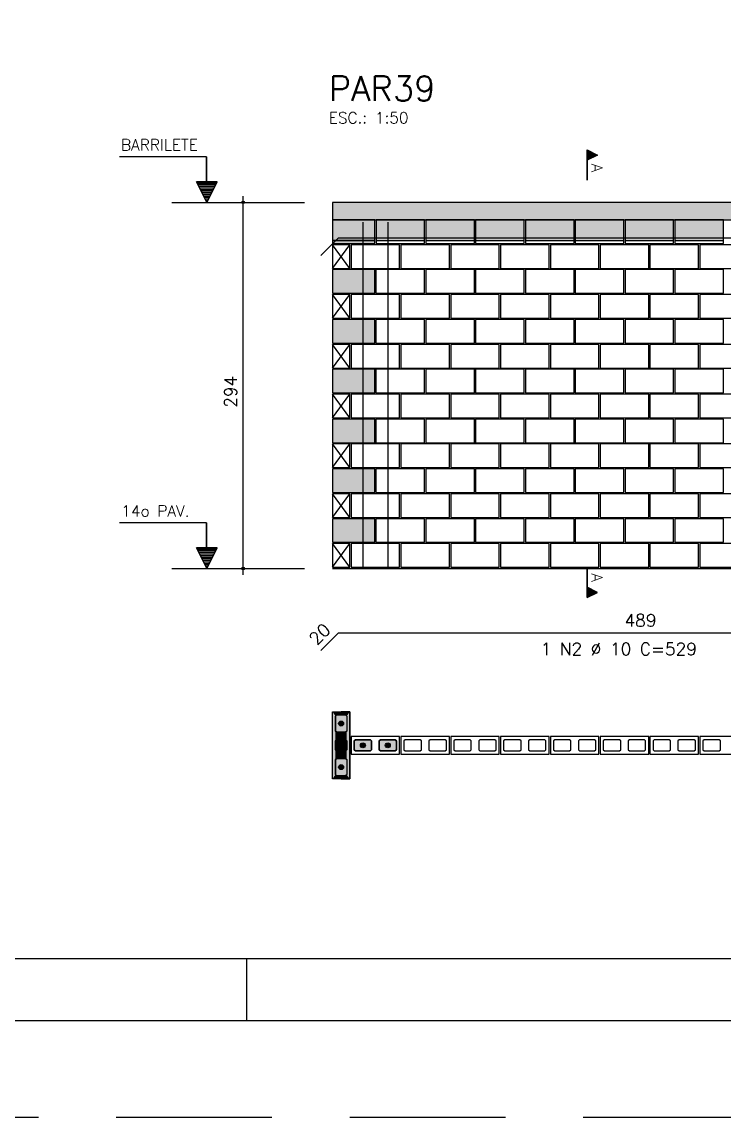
# Model space of a CAD drawing. Extents: x -1 to 122, y -1 to 61.
# Drawn here: x 57.42 to 68.7, y -1.45 to 16.14 of the extents above; entities that cross this region are included whole.
import ezdxf

# ---------------------------------------------------------------- set-up
doc = ezdxf.new("R2010")
doc.units = 0
doc.header["$MEASUREMENT"] = 0
doc.linetypes.add('HIDDEN', pattern=[0.375, 0.25, -0.125])
doc.layers.get('0').update_dxf_attribs({"linetype": 'CONTINUOUS'})
doc.layers.get('Defpoints').update_dxf_attribs({"linetype": 'CONTINUOUS'})
for name, color, linetype in [('ARQ_FOLHA', 7, 'CONTINUOUS'), ('PENA_01', 1, 'CONTINUOUS'), ('PENA_02', 2, 'CONTINUOUS'), ('PENA_03', 3, 'CONTINUOUS'), ('PENA_05', 5, 'CONTINUOUS'), ('PENA_06', 6, 'CONTINUOUS'), ('PENA_09', 254, 'CONTINUOUS'), ('PENA_11', 252, 'CONTINUOUS'), ('PENA_19', 240, 'CONTINUOUS'), ('PENA_21', 100, 'CONTINUOUS')]:
    doc.layers.add(name, color=color, linetype=linetype)
doc.styles.get("Standard").update_dxf_attribs({"font": 'ROMANS.SHX'})

# ---------------------------------------------------------------- blocks, each defined once
blk = doc.blocks.new('FOLHA A1+1 - 1102 X 594')
at = {"layer": 'ARQ_FOLHA', "color": 1}
blk.add_line((-587.5, 0), (-587.5, 10), dxfattribs=at)
for points in [[(-1189, 0), (0, 0), (0, 594), (-1189, 594)], [(-1164, 10), (-10, 10), (-10, 584), (-1164, 584)]]:
    blk.add_lwpolyline(points, close=True, dxfattribs=at)
at = {"layer": 'Defpoints', "color": 8, "linetype": 'HIDDEN', "ltscale": 100}
blk.add_lwpolyline([(-1208.5, 609.5), (-1208.5, -15.5), (19.5, -15.5), (19.5, 609.5)], close=True, dxfattribs=at)

msp = doc.modelspace()

# ---------------------------------------------------------------- linework, layer by layer
at = {"layer": 'PENA_01', "linetype": 'Continuous'}
for p, q in [((59.830002, 13.243965), (61.960865, 13.243965)), ((62.408768, 12.633965), (63.088768, 12.633965)), ((63.108768, 12.633965), (63.888768, 12.633965)), ((63.908768, 12.633965), (64.688768, 12.633965)), ((64.708768, 12.633965), (65.488768, 12.633965)), ((65.508768, 12.633965), (66.288768, 12.633965)), ((66.308768, 12.633965), (67.088768, 12.633965)), ((67.108768, 12.633965), (67.888768, 12.633965)), ((67.908768, 12.633965), (68.688768, 12.633965)), ((59.830002, 7.363965), (61.960865, 7.363965))]:
    msp.add_line(p, q, dxfattribs=at)
for points in [[(62.618357, 5.01309), (62.638357, 4.99309), (62.638357, 4.75309), (62.618357, 4.73309), (62.478357, 4.73309), (62.458357, 4.75309), (62.458357, 4.99309), (62.478357, 5.01309), (62.618357, 5.01309)], [(62.618357, 4.61309), (62.638357, 4.59309), (62.638357, 4.45309), (62.618357, 4.43309), (62.478357, 4.43309), (62.458357, 4.45309), (62.458357, 4.59309), (62.478357, 4.61309), (62.618357, 4.61309)], [(63.038357, 4.59309), (63.018357, 4.61309), (62.778357, 4.61309), (62.758357, 4.59309), (62.758357, 4.45309), (62.778357, 4.43309), (63.018357, 4.43309), (63.038357, 4.45309), (63.038357, 4.59309)], [(63.438357, 4.59309), (63.418357, 4.61309), (63.178357, 4.61309), (63.158357, 4.59309), (63.158357, 4.45309), (63.178357, 4.43309), (63.418357, 4.43309), (63.438357, 4.45309), (63.438357, 4.59309)], [(63.838357, 4.59309), (63.818357, 4.61309), (63.578357, 4.61309), (63.558357, 4.59309), (63.558357, 4.45309), (63.578357, 4.43309), (63.818357, 4.43309), (63.838357, 4.45309), (63.838357, 4.59309)], [(64.238357, 4.59309), (64.218357, 4.61309), (63.978357, 4.61309), (63.958357, 4.59309), (63.958357, 4.45309), (63.978357, 4.43309), (64.218357, 4.43309), (64.238357, 4.45309), (64.238357, 4.59309)], [(64.638357, 4.59309), (64.618357, 4.61309), (64.378357, 4.61309), (64.358357, 4.59309), (64.358357, 4.45309), (64.378357, 4.43309), (64.618357, 4.43309), (64.638357, 4.45309), (64.638357, 4.59309)], [(65.038357, 4.59309), (65.018357, 4.61309), (64.778357, 4.61309), (64.758357, 4.59309), (64.758357, 4.45309), (64.778357, 4.43309), (65.018357, 4.43309), (65.038357, 4.45309), (65.038357, 4.59309)], [(65.438357, 4.59309), (65.418357, 4.61309), (65.178357, 4.61309), (65.158357, 4.59309), (65.158357, 4.45309), (65.178357, 4.43309), (65.418357, 4.43309), (65.438357, 4.45309), (65.438357, 4.59309)], [(65.838357, 4.59309), (65.818357, 4.61309), (65.578357, 4.61309), (65.558357, 4.59309), (65.558357, 4.45309), (65.578357, 4.43309), (65.818357, 4.43309), (65.838357, 4.45309), (65.838357, 4.59309)], [(66.238357, 4.59309), (66.218357, 4.61309), (65.978357, 4.61309), (65.958357, 4.59309), (65.958357, 4.45309), (65.978357, 4.43309), (66.218357, 4.43309), (66.238357, 4.45309), (66.238357, 4.59309)], [(66.638357, 4.59309), (66.618357, 4.61309), (66.378357, 4.61309), (66.358357, 4.59309), (66.358357, 4.45309), (66.378357, 4.43309), (66.618357, 4.43309), (66.638357, 4.45309), (66.638357, 4.59309)], [(67.038357, 4.59309), (67.018357, 4.61309), (66.778357, 4.61309), (66.758357, 4.59309), (66.758357, 4.45309), (66.778357, 4.43309), (67.018357, 4.43309), (67.038357, 4.45309), (67.038357, 4.59309)], [(67.438357, 4.59309), (67.418357, 4.61309), (67.178357, 4.61309), (67.158357, 4.59309), (67.158357, 4.45309), (67.178357, 4.43309), (67.418357, 4.43309), (67.438357, 4.45309), (67.438357, 4.59309)], [(67.838357, 4.59309), (67.818357, 4.61309), (67.578357, 4.61309), (67.558357, 4.59309), (67.558357, 4.45309), (67.578357, 4.43309), (67.818357, 4.43309), (67.838357, 4.45309), (67.838357, 4.59309)], [(68.238357, 4.59309), (68.218357, 4.61309), (67.978357, 4.61309), (67.958357, 4.59309), (67.958357, 4.45309), (67.978357, 4.43309), (68.218357, 4.43309), (68.238357, 4.45309), (68.238357, 4.59309)], [(68.638357, 4.59309), (68.618357, 4.61309), (68.378357, 4.61309), (68.358357, 4.59309), (68.358357, 4.45309), (68.378357, 4.43309), (68.618357, 4.43309), (68.638357, 4.45309), (68.638357, 4.59309)], [(62.618357, 4.31309), (62.638357, 4.29309), (62.638357, 4.05309), (62.618357, 4.03309), (62.478357, 4.03309), (62.458357, 4.05309), (62.458357, 4.29309), (62.478357, 4.31309), (62.618357, 4.31309)]]:
    msp.add_lwpolyline(points, dxfattribs=at)
at = {"layer": 'PENA_02', "linetype": 'Continuous'}
for p, q in [((62.688357, 12.563965), (62.408357, 12.563965)), ((62.408357, 12.563965), (62.408357, 12.183965)), ((62.688357, 12.563965), (62.408357, 12.563965)), ((62.408357, 12.563965), (62.408357, 12.183965)), ((62.688357, 12.183965), (62.688357, 12.563965)), ((62.688357, 12.183965), (62.688357, 12.563965)), ((62.408357, 12.183965), (62.688357, 12.183965)), ((62.408357, 12.183965), (62.688357, 12.183965)), ((62.688357, 11.763965), (62.408357, 11.763965)), ((62.408357, 11.763965), (62.408357, 11.383965)), ((62.688357, 11.383965), (62.688357, 11.763965)), ((62.408357, 11.383965), (62.688357, 11.383965)), ((62.688357, 10.963965), (62.408357, 10.963965)), ((62.408357, 10.963965), (62.408357, 10.583965)), ((62.688357, 10.583965), (62.688357, 10.963965)), ((62.408357, 10.583965), (62.688357, 10.583965)), ((62.688357, 10.163965), (62.408357, 10.163965)), ((62.408357, 10.163965), (62.408357, 9.783965)), ((62.688357, 9.783965), (62.688357, 10.163965)), ((62.408357, 9.783965), (62.688357, 9.783965)), ((62.688357, 9.363965), (62.408357, 9.363965)), ((62.408357, 9.363965), (62.408357, 8.983965)), ((62.688357, 8.983965), (62.688357, 9.363965)), ((62.408357, 8.983965), (62.688357, 8.983965)), ((62.688357, 8.563965), (62.408357, 8.563965)), ((62.408357, 8.563965), (62.408357, 8.183965)), ((62.688357, 8.183965), (62.688357, 8.563965)), ((62.408357, 8.183965), (62.688357, 8.183965)), ((62.688357, 7.763965), (62.408357, 7.763965)), ((62.408357, 7.763965), (62.408357, 7.383965)), ((62.688357, 7.383965), (62.688357, 7.763965)), ((62.408357, 7.383965), (62.688357, 7.383965)), ((62.408357, 7.363965), (72.388768, 7.363965)), ((62.408357, 3.98309), (62.408357, 5.06309)), ((62.408357, 5.06309), (62.688357, 5.06309)), ((62.688357, 5.06309), (62.688357, 3.98309)), ((62.688357, 3.98309), (62.408357, 3.98309))]:
    msp.add_line(p, q, dxfattribs=at)
for points in [[(62.408357, 12.963965), (72.388284, 12.963965), (72.388284, 13.243965), (62.408357, 13.243965), (62.408357, 12.963965)], [(62.408768, 12.583965), (63.088768, 12.583965), (63.088768, 12.963965), (62.408768, 12.963965), (62.408768, 12.583965)], [(63.108768, 12.583965), (63.888768, 12.583965), (63.888768, 12.963965), (63.108768, 12.963965), (63.108768, 12.583965)], [(63.908768, 12.583965), (64.688768, 12.583965), (64.688768, 12.963965), (63.908768, 12.963965), (63.908768, 12.583965)], [(64.708768, 12.583965), (65.488768, 12.583965), (65.488768, 12.963965), (64.708768, 12.963965), (64.708768, 12.583965)], [(65.508768, 12.583965), (66.288768, 12.583965), (66.288768, 12.963965), (65.508768, 12.963965), (65.508768, 12.583965)], [(66.308768, 12.583965), (67.088768, 12.583965), (67.088768, 12.963965), (66.308768, 12.963965), (66.308768, 12.583965)], [(67.108768, 12.583965), (67.888768, 12.583965), (67.888768, 12.963965), (67.108768, 12.963965), (67.108768, 12.583965)], [(67.908768, 12.583965), (68.688768, 12.583965), (68.688768, 12.963965), (67.908768, 12.963965), (67.908768, 12.583965)], [(62.708768, 12.183965), (63.488768, 12.183965), (63.488768, 12.563965), (62.708768, 12.563965), (62.708768, 12.183965)], [(63.508768, 12.183965), (64.288768, 12.183965), (64.288768, 12.563965), (63.508768, 12.563965), (63.508768, 12.183965)], [(64.308768, 12.183965), (65.088768, 12.183965), (65.088768, 12.563965), (64.308768, 12.563965), (64.308768, 12.183965)], [(65.108768, 12.183965), (65.888768, 12.183965), (65.888768, 12.563965), (65.108768, 12.563965), (65.108768, 12.183965)], [(65.908768, 12.183965), (66.688768, 12.183965), (66.688768, 12.563965), (65.908768, 12.563965), (65.908768, 12.183965)], [(66.708768, 12.183965), (67.488768, 12.183965), (67.488768, 12.563965), (66.708768, 12.563965), (66.708768, 12.183965)], [(67.508768, 12.183965), (68.288768, 12.183965), (68.288768, 12.563965), (67.508768, 12.563965), (67.508768, 12.183965)], [(68.308768, 12.183965), (69.088768, 12.183965), (69.088768, 12.563965), (68.308768, 12.563965), (68.308768, 12.183965)], [(62.408357, 11.783965), (63.088357, 11.783965), (63.088357, 12.163965), (62.408357, 12.163965), (62.408357, 11.783965)], [(63.108357, 11.783965), (63.888357, 11.783965), (63.888357, 12.163965), (63.108357, 12.163965), (63.108357, 11.783965)], [(63.908357, 11.783965), (64.688357, 11.783965), (64.688357, 12.163965), (63.908357, 12.163965), (63.908357, 11.783965)], [(64.708357, 11.783965), (65.488357, 11.783965), (65.488357, 12.163965), (64.708357, 12.163965), (64.708357, 11.783965)], [(65.508357, 11.783965), (66.288357, 11.783965), (66.288357, 12.163965), (65.508357, 12.163965), (65.508357, 11.783965)], [(66.308357, 11.783965), (67.088357, 11.783965), (67.088357, 12.163965), (66.308357, 12.163965), (66.308357, 11.783965)], [(67.108357, 11.783965), (67.888357, 11.783965), (67.888357, 12.163965), (67.108357, 12.163965), (67.108357, 11.783965)], [(67.908357, 11.783965), (68.688357, 11.783965), (68.688357, 12.163965), (67.908357, 12.163965), (67.908357, 11.783965)], [(62.708768, 11.383965), (63.488768, 11.383965), (63.488768, 11.763965), (62.708768, 11.763965), (62.708768, 11.383965)], [(63.508768, 11.383965), (64.288768, 11.383965), (64.288768, 11.763965), (63.508768, 11.763965), (63.508768, 11.383965)], [(64.308768, 11.383965), (65.088768, 11.383965), (65.088768, 11.763965), (64.308768, 11.763965), (64.308768, 11.383965)], [(65.108768, 11.383965), (65.888768, 11.383965), (65.888768, 11.763965), (65.108768, 11.763965), (65.108768, 11.383965)], [(65.908768, 11.383965), (66.688768, 11.383965), (66.688768, 11.763965), (65.908768, 11.763965), (65.908768, 11.383965)], [(66.708768, 11.383965), (67.488768, 11.383965), (67.488768, 11.763965), (66.708768, 11.763965), (66.708768, 11.383965)], [(67.508768, 11.383965), (68.288768, 11.383965), (68.288768, 11.763965), (67.508768, 11.763965), (67.508768, 11.383965)], [(68.308768, 11.383965), (69.088768, 11.383965), (69.088768, 11.763965), (68.308768, 11.763965), (68.308768, 11.383965)], [(62.408357, 10.983965), (63.088357, 10.983965), (63.088357, 11.363965), (62.408357, 11.363965), (62.408357, 10.983965)], [(63.108357, 10.983965), (63.888357, 10.983965), (63.888357, 11.363965), (63.108357, 11.363965), (63.108357, 10.983965)], [(63.908357, 10.983965), (64.688357, 10.983965), (64.688357, 11.363965), (63.908357, 11.363965), (63.908357, 10.983965)], [(64.708357, 10.983965), (65.488357, 10.983965), (65.488357, 11.363965), (64.708357, 11.363965), (64.708357, 10.983965)], [(65.508357, 10.983965), (66.288357, 10.983965), (66.288357, 11.363965), (65.508357, 11.363965), (65.508357, 10.983965)], [(66.308357, 10.983965), (67.088357, 10.983965), (67.088357, 11.363965), (66.308357, 11.363965), (66.308357, 10.983965)], [(67.108357, 10.983965), (67.888357, 10.983965), (67.888357, 11.363965), (67.108357, 11.363965), (67.108357, 10.983965)], [(67.908357, 10.983965), (68.688357, 10.983965), (68.688357, 11.363965), (67.908357, 11.363965), (67.908357, 10.983965)], [(62.708768, 10.583965), (63.488768, 10.583965), (63.488768, 10.963965), (62.708768, 10.963965), (62.708768, 10.583965)], [(63.508768, 10.583965), (64.288768, 10.583965), (64.288768, 10.963965), (63.508768, 10.963965), (63.508768, 10.583965)], [(64.308768, 10.583965), (65.088768, 10.583965), (65.088768, 10.963965), (64.308768, 10.963965), (64.308768, 10.583965)], [(65.108768, 10.583965), (65.888768, 10.583965), (65.888768, 10.963965), (65.108768, 10.963965), (65.108768, 10.583965)], [(65.908768, 10.583965), (66.688768, 10.583965), (66.688768, 10.963965), (65.908768, 10.963965), (65.908768, 10.583965)], [(66.708768, 10.583965), (67.488768, 10.583965), (67.488768, 10.963965), (66.708768, 10.963965), (66.708768, 10.583965)], [(67.508768, 10.583965), (68.288768, 10.583965), (68.288768, 10.963965), (67.508768, 10.963965), (67.508768, 10.583965)], [(68.308768, 10.583965), (69.088768, 10.583965), (69.088768, 10.963965), (68.308768, 10.963965), (68.308768, 10.583965)], [(62.408357, 10.183965), (63.088357, 10.183965), (63.088357, 10.563965), (62.408357, 10.563965), (62.408357, 10.183965)], [(63.108357, 10.183965), (63.888357, 10.183965), (63.888357, 10.563965), (63.108357, 10.563965), (63.108357, 10.183965)], [(63.908357, 10.183965), (64.688357, 10.183965), (64.688357, 10.563965), (63.908357, 10.563965), (63.908357, 10.183965)], [(64.708357, 10.183965), (65.488357, 10.183965), (65.488357, 10.563965), (64.708357, 10.563965), (64.708357, 10.183965)], [(65.508357, 10.183965), (66.288357, 10.183965), (66.288357, 10.563965), (65.508357, 10.563965), (65.508357, 10.183965)], [(66.308357, 10.183965), (67.088357, 10.183965), (67.088357, 10.563965), (66.308357, 10.563965), (66.308357, 10.183965)], [(67.108357, 10.183965), (67.888357, 10.183965), (67.888357, 10.563965), (67.108357, 10.563965), (67.108357, 10.183965)], [(67.908357, 10.183965), (68.688357, 10.183965), (68.688357, 10.563965), (67.908357, 10.563965), (67.908357, 10.183965)], [(62.708768, 9.783965), (63.488768, 9.783965), (63.488768, 10.163965), (62.708768, 10.163965), (62.708768, 9.783965)], [(63.508768, 9.783965), (64.288768, 9.783965), (64.288768, 10.163965), (63.508768, 10.163965), (63.508768, 9.783965)], [(64.308768, 9.783965), (65.088768, 9.783965), (65.088768, 10.163965), (64.308768, 10.163965), (64.308768, 9.783965)], [(65.108768, 9.783965), (65.888768, 9.783965), (65.888768, 10.163965), (65.108768, 10.163965), (65.108768, 9.783965)], [(65.908768, 9.783965), (66.688768, 9.783965), (66.688768, 10.163965), (65.908768, 10.163965), (65.908768, 9.783965)], [(66.708768, 9.783965), (67.488768, 9.783965), (67.488768, 10.163965), (66.708768, 10.163965), (66.708768, 9.783965)], [(67.508768, 9.783965), (68.288768, 9.783965), (68.288768, 10.163965), (67.508768, 10.163965), (67.508768, 9.783965)], [(68.308768, 9.783965), (69.088768, 9.783965), (69.088768, 10.163965), (68.308768, 10.163965), (68.308768, 9.783965)], [(62.408357, 9.383965), (63.088357, 9.383965), (63.088357, 9.763965), (62.408357, 9.763965), (62.408357, 9.383965)], [(63.108357, 9.383965), (63.888357, 9.383965), (63.888357, 9.763965), (63.108357, 9.763965), (63.108357, 9.383965)], [(63.908357, 9.383965), (64.688357, 9.383965), (64.688357, 9.763965), (63.908357, 9.763965), (63.908357, 9.383965)], [(64.708357, 9.383965), (65.488357, 9.383965), (65.488357, 9.763965), (64.708357, 9.763965), (64.708357, 9.383965)], [(65.508357, 9.383965), (66.288357, 9.383965), (66.288357, 9.763965), (65.508357, 9.763965), (65.508357, 9.383965)], [(66.308357, 9.383965), (67.088357, 9.383965), (67.088357, 9.763965), (66.308357, 9.763965), (66.308357, 9.383965)], [(67.108357, 9.383965), (67.888357, 9.383965), (67.888357, 9.763965), (67.108357, 9.763965), (67.108357, 9.383965)], [(67.908357, 9.383965), (68.688357, 9.383965), (68.688357, 9.763965), (67.908357, 9.763965), (67.908357, 9.383965)], [(62.708768, 8.983965), (63.488768, 8.983965), (63.488768, 9.363965), (62.708768, 9.363965), (62.708768, 8.983965)], [(63.508768, 8.983965), (64.288768, 8.983965), (64.288768, 9.363965), (63.508768, 9.363965), (63.508768, 8.983965)], [(64.308768, 8.983965), (65.088768, 8.983965), (65.088768, 9.363965), (64.308768, 9.363965), (64.308768, 8.983965)], [(65.108768, 8.983965), (65.888768, 8.983965), (65.888768, 9.363965), (65.108768, 9.363965), (65.108768, 8.983965)], [(65.908768, 8.983965), (66.688768, 8.983965), (66.688768, 9.363965), (65.908768, 9.363965), (65.908768, 8.983965)], [(66.708768, 8.983965), (67.488768, 8.983965), (67.488768, 9.363965), (66.708768, 9.363965), (66.708768, 8.983965)], [(67.508768, 8.983965), (68.288768, 8.983965), (68.288768, 9.363965), (67.508768, 9.363965), (67.508768, 8.983965)], [(68.308768, 8.983965), (69.088768, 8.983965), (69.088768, 9.363965), (68.308768, 9.363965), (68.308768, 8.983965)], [(62.408357, 8.583965), (63.088357, 8.583965), (63.088357, 8.963965), (62.408357, 8.963965), (62.408357, 8.583965)], [(63.108357, 8.583965), (63.888357, 8.583965), (63.888357, 8.963965), (63.108357, 8.963965), (63.108357, 8.583965)], [(63.908357, 8.583965), (64.688357, 8.583965), (64.688357, 8.963965), (63.908357, 8.963965), (63.908357, 8.583965)], [(64.708357, 8.583965), (65.488357, 8.583965), (65.488357, 8.963965), (64.708357, 8.963965), (64.708357, 8.583965)], [(65.508357, 8.583965), (66.288357, 8.583965), (66.288357, 8.963965), (65.508357, 8.963965), (65.508357, 8.583965)], [(66.308357, 8.583965), (67.088357, 8.583965), (67.088357, 8.963965), (66.308357, 8.963965), (66.308357, 8.583965)], [(67.108357, 8.583965), (67.888357, 8.583965), (67.888357, 8.963965), (67.108357, 8.963965), (67.108357, 8.583965)], [(67.908357, 8.583965), (68.688357, 8.583965), (68.688357, 8.963965), (67.908357, 8.963965), (67.908357, 8.583965)], [(62.708768, 8.183965), (63.488768, 8.183965), (63.488768, 8.563965), (62.708768, 8.563965), (62.708768, 8.183965)], [(63.508768, 8.183965), (64.288768, 8.183965), (64.288768, 8.563965), (63.508768, 8.563965), (63.508768, 8.183965)], [(64.308768, 8.183965), (65.088768, 8.183965), (65.088768, 8.563965), (64.308768, 8.563965), (64.308768, 8.183965)], [(65.108768, 8.183965), (65.888768, 8.183965), (65.888768, 8.563965), (65.108768, 8.563965), (65.108768, 8.183965)], [(65.908768, 8.183965), (66.688768, 8.183965), (66.688768, 8.563965), (65.908768, 8.563965), (65.908768, 8.183965)], [(66.708768, 8.183965), (67.488768, 8.183965), (67.488768, 8.563965), (66.708768, 8.563965), (66.708768, 8.183965)], [(67.508768, 8.183965), (68.288768, 8.183965), (68.288768, 8.563965), (67.508768, 8.563965), (67.508768, 8.183965)], [(68.308768, 8.183965), (69.088768, 8.183965), (69.088768, 8.563965), (68.308768, 8.563965), (68.308768, 8.183965)], [(62.408357, 7.783965), (63.088357, 7.783965), (63.088357, 8.163965), (62.408357, 8.163965), (62.408357, 7.783965)], [(63.108357, 7.783965), (63.888357, 7.783965), (63.888357, 8.163965), (63.108357, 8.163965), (63.108357, 7.783965)], [(63.908357, 7.783965), (64.688357, 7.783965), (64.688357, 8.163965), (63.908357, 8.163965), (63.908357, 7.783965)], [(64.708357, 7.783965), (65.488357, 7.783965), (65.488357, 8.163965), (64.708357, 8.163965), (64.708357, 7.783965)], [(65.508357, 7.783965), (66.288357, 7.783965), (66.288357, 8.163965), (65.508357, 8.163965), (65.508357, 7.783965)], [(66.308357, 7.783965), (67.088357, 7.783965), (67.088357, 8.163965), (66.308357, 8.163965), (66.308357, 7.783965)], [(67.108357, 7.783965), (67.888357, 7.783965), (67.888357, 8.163965), (67.108357, 8.163965), (67.108357, 7.783965)], [(67.908357, 7.783965), (68.688357, 7.783965), (68.688357, 8.163965), (67.908357, 8.163965), (67.908357, 7.783965)], [(62.708768, 7.383965), (63.488768, 7.383965), (63.488768, 7.763965), (62.708768, 7.763965), (62.708768, 7.383965)], [(63.508768, 7.383965), (64.288768, 7.383965), (64.288768, 7.763965), (63.508768, 7.763965), (63.508768, 7.383965)], [(64.308768, 7.383965), (65.088768, 7.383965), (65.088768, 7.763965), (64.308768, 7.763965), (64.308768, 7.383965)], [(65.108768, 7.383965), (65.888768, 7.383965), (65.888768, 7.763965), (65.108768, 7.763965), (65.108768, 7.383965)], [(65.908768, 7.383965), (66.688768, 7.383965), (66.688768, 7.763965), (65.908768, 7.763965), (65.908768, 7.383965)], [(66.708768, 7.383965), (67.488768, 7.383965), (67.488768, 7.763965), (66.708768, 7.763965), (66.708768, 7.383965)], [(67.508768, 7.383965), (68.288768, 7.383965), (68.288768, 7.763965), (67.508768, 7.763965), (67.508768, 7.383965)], [(68.308768, 7.383965), (69.088768, 7.383965), (69.088768, 7.763965), (68.308768, 7.763965), (68.308768, 7.383965)], [(63.488357, 4.66309), (62.708357, 4.66309), (62.708357, 4.38309), (63.488357, 4.38309), (63.488357, 4.66309)], [(64.288357, 4.66309), (63.508357, 4.66309), (63.508357, 4.38309), (64.288357, 4.38309), (64.288357, 4.66309)], [(65.088357, 4.66309), (64.308357, 4.66309), (64.308357, 4.38309), (65.088357, 4.38309), (65.088357, 4.66309)], [(65.888357, 4.66309), (65.108357, 4.66309), (65.108357, 4.38309), (65.888357, 4.38309), (65.888357, 4.66309)], [(66.688357, 4.66309), (65.908357, 4.66309), (65.908357, 4.38309), (66.688357, 4.38309), (66.688357, 4.66309)], [(67.488357, 4.66309), (66.708357, 4.66309), (66.708357, 4.38309), (67.488357, 4.38309), (67.488357, 4.66309)], [(68.288357, 4.66309), (67.508357, 4.66309), (67.508357, 4.38309), (68.288357, 4.38309), (68.288357, 4.66309)], [(69.088357, 4.66309), (68.308357, 4.66309), (68.308357, 4.38309), (69.088357, 4.38309), (69.088357, 4.66309)]]:
    msp.add_lwpolyline(points, dxfattribs=at)
for centre, radius in [((60.976147, 13.243965), 0.02), ((60.976147, 13.243965), 0.01), ((60.976147, 7.363965), 0.02), ((60.976147, 7.363965), 0.01)]:
    msp.add_circle(centre, radius, dxfattribs=at)
at = {"layer": 'PENA_03', "linetype": 'Continuous'}
for p, q in [((66.500303, 13.600322), (66.500303, 14.086704)), ((66.500303, 14.086704), (66.666236, 14.003738)), ((66.500998, 14.085576), (66.664675, 14.003738)), ((66.500999, 14.085576), (66.500999, 13.921899)), ((66.513067, 14.080322), (66.513067, 13.927153)), ((66.525831, 14.07394), (66.525831, 13.933535)), ((60.389, 13.975831), (58.989, 13.975831)), ((60.389, 13.575831), (60.389, 13.975831)), ((60.3904, 13.575831), (60.3904, 13.977231)), ((66.666236, 14.003738), (66.500998, 13.921119)), ((66.664675, 14.003738), (66.500999, 13.921899)), ((66.500999, 13.921119), (66.500999, 13.600322)), ((66.538595, 14.067558), (66.538595, 13.939917)), ((66.551359, 14.061176), (66.551359, 13.946299)), ((66.564123, 14.054794), (66.564123, 13.952681)), ((66.576887, 14.048412), (66.576887, 13.959063)), ((66.589651, 14.04203), (66.589651, 13.965445)), ((66.602415, 14.035648), (66.602415, 13.971827)), ((66.615179, 14.029266), (66.615179, 13.978209)), ((66.627943, 14.022884), (66.627943, 13.984591)), ((66.640708, 14.016502), (66.640708, 13.990973)), ((66.653472, 14.01012), (66.653472, 13.997356)), ((60.3897, 13.243965), (60.223767, 13.575831)), ((60.223767, 13.575831), (60.389, 13.575831)), ((60.3897, 13.247087), (60.226023, 13.574439)), ((60.553376, 13.574439), (60.226023, 13.574439)), ((60.542869, 13.550303), (60.236531, 13.550303)), ((60.555633, 13.575831), (60.3897, 13.243965)), ((60.553376, 13.57444), (60.3897, 13.247087)), ((60.3904, 13.575831), (60.555633, 13.575831)), ((60.530105, 13.524775), (60.249295, 13.524775)), ((60.517341, 13.499247), (60.262059, 13.499247)), ((60.504576, 13.473719), (60.274823, 13.473719)), ((60.491812, 13.44819), (60.287587, 13.44819)), ((60.479048, 13.422662), (60.300351, 13.422662)), ((60.466284, 13.397134), (60.313115, 13.397134)), ((60.45352, 13.371606), (60.325879, 13.371606)), ((60.440756, 13.346078), (60.338643, 13.346078)), ((60.427992, 13.32055), (60.351407, 13.32055)), ((60.415228, 13.295021), (60.364171, 13.295021)), ((60.402464, 13.269493), (60.376936, 13.269493)), ((60.976147, 7.263433), (60.976147, 13.343965)), ((62.408357, 12.183965), (62.688357, 12.563965)), ((62.688357, 12.183965), (62.408357, 12.563965)), ((62.408357, 12.183965), (62.688357, 12.563965)), ((62.688357, 12.183965), (62.408357, 12.563965)), ((62.408357, 11.383965), (62.688357, 11.763965)), ((62.688357, 11.383965), (62.408357, 11.763965)), ((62.408357, 10.583965), (62.688357, 10.963965)), ((62.688357, 10.583965), (62.408357, 10.963965)), ((62.408357, 9.783965), (62.688357, 10.163965)), ((62.688357, 9.783965), (62.408357, 10.163965)), ((62.408357, 8.983965), (62.688357, 9.363965)), ((62.688357, 8.983965), (62.408357, 9.363965)), ((62.408357, 8.183965), (62.688357, 8.563965)), ((62.688357, 8.183965), (62.408357, 8.563965)), ((60.389, 8.095831), (58.989, 8.095831)), ((60.389, 7.695831), (60.389, 8.095831)), ((60.3904, 7.695831), (60.3904, 8.097231)), ((62.408357, 7.383965), (62.688357, 7.763965)), ((62.688357, 7.383965), (62.408357, 7.763965)), ((60.3897, 7.363965), (60.223767, 7.695831)), ((60.223767, 7.695831), (60.389, 7.695831)), ((60.3897, 7.367087), (60.226023, 7.694439)), ((60.553376, 7.694439), (60.226023, 7.694439)), ((60.542869, 7.670303), (60.236531, 7.670303)), ((60.530105, 7.644775), (60.249295, 7.644775)), ((60.517341, 7.619247), (60.262059, 7.619247)), ((60.504576, 7.593719), (60.274823, 7.593719)), ((60.491812, 7.56819), (60.287587, 7.56819)), ((60.555633, 7.695831), (60.3897, 7.363965)), ((60.553376, 7.69444), (60.3897, 7.367087)), ((60.3904, 7.695831), (60.555633, 7.695831)), ((60.479048, 7.542662), (60.300351, 7.542662)), ((60.466284, 7.517134), (60.313115, 7.517134)), ((60.45352, 7.491606), (60.325879, 7.491606)), ((60.440756, 7.466078), (60.338643, 7.466078)), ((60.427992, 7.44055), (60.351407, 7.44055)), ((60.415228, 7.415021), (60.364171, 7.415021)), ((60.402464, 7.389493), (60.376936, 7.389493)), ((66.500303, 7.383965), (66.500303, 6.897583)), ((66.500999, 7.063168), (66.500999, 7.383965)), ((66.666236, 6.980549), (66.500998, 7.063168)), ((66.500999, 6.898711), (66.500999, 7.062388)), ((66.664675, 6.980549), (66.500999, 7.062388)), ((66.513067, 6.903965), (66.513067, 7.057134)), ((66.525831, 6.910347), (66.525831, 7.050752)), ((66.538595, 6.916729), (66.538595, 7.04437)), ((66.551359, 6.923111), (66.551359, 7.037988)), ((66.500303, 6.897583), (66.666236, 6.980549)), ((66.500998, 6.898711), (66.664675, 6.980549)), ((66.564123, 6.929493), (66.564123, 7.031606)), ((66.576887, 6.935875), (66.576887, 7.025224)), ((66.589651, 6.942257), (66.589651, 7.018842)), ((66.602415, 6.948639), (66.602415, 7.01246)), ((66.615179, 6.955021), (66.615179, 7.006078)), ((66.627943, 6.961403), (66.627943, 6.999696)), ((66.640708, 6.967785), (66.640708, 6.993314)), ((66.653472, 6.974167), (66.653472, 6.986931))]:
    msp.add_line(p, q, dxfattribs=at)
for points in [[(62.478357, 4.73309), (62.458357, 4.75309), (62.458357, 4.99309), (62.478357, 5.01309), (62.618357, 5.01309), (62.638357, 4.99309), (62.638357, 4.75309), (62.618357, 4.73309), (62.478357, 4.73309)], [(62.638357, 4.45309), (62.618357, 4.43309), (62.478357, 4.43309), (62.458357, 4.45309), (62.458357, 4.59309), (62.478357, 4.61309), (62.618357, 4.61309), (62.638357, 4.59309), (62.638357, 4.45309)], [(63.038357, 4.45309), (63.018357, 4.43309), (62.778357, 4.43309), (62.758357, 4.45309), (62.758357, 4.59309), (62.778357, 4.61309), (63.018357, 4.61309), (63.038357, 4.59309), (63.038357, 4.45309)], [(63.438357, 4.45309), (63.418357, 4.43309), (63.178357, 4.43309), (63.158357, 4.45309), (63.158357, 4.59309), (63.178357, 4.61309), (63.418357, 4.61309), (63.438357, 4.59309), (63.438357, 4.45309)], [(62.478357, 4.03309), (62.458357, 4.05309), (62.458357, 4.29309), (62.478357, 4.31309), (62.618357, 4.31309), (62.638357, 4.29309), (62.638357, 4.05309), (62.618357, 4.03309), (62.478357, 4.03309)]]:
    msp.add_lwpolyline(points, dxfattribs=at)
for centre in [(62.548357, 4.87309), (62.548357, 4.52309), (62.898357, 4.52309), (63.298357, 4.52309), (62.548357, 4.17309)]:
    msp.add_circle(centre, 0.04, dxfattribs=at)
for points in [[(62.588357, 4.87309), (62.528357, 4.907731), (62.51077, 4.886771)], [(62.588357, 4.87309), (62.51077, 4.886771), (62.51077, 4.859409)], [(62.588357, 4.87309), (62.51077, 4.859409), (62.528357, 4.838449)], [(62.588357, 4.87309), (62.555303, 4.912482), (62.528357, 4.907731)], [(62.588357, 4.87309), (62.528357, 4.838449), (62.555303, 4.833697)], [(62.588357, 4.87309), (62.578999, 4.898801), (62.555303, 4.912482)], [(62.588357, 4.87309), (62.555303, 4.833697), (62.578999, 4.847378)], [(62.588357, 4.87309), (62.578999, 4.847378), (62.588357, 4.87309)], [(62.588357, 4.52309), (62.528357, 4.557731), (62.51077, 4.536771)], [(62.588357, 4.52309), (62.51077, 4.536771), (62.51077, 4.509409)], [(62.588357, 4.52309), (62.51077, 4.509409), (62.528357, 4.488449)], [(62.588357, 4.52309), (62.555303, 4.562482), (62.528357, 4.557731)], [(62.588357, 4.52309), (62.528357, 4.488449), (62.555303, 4.483697)], [(62.588357, 4.52309), (62.578999, 4.548801), (62.555303, 4.562482)], [(62.588357, 4.52309), (62.555303, 4.483697), (62.578999, 4.497378)], [(62.588357, 4.52309), (62.578999, 4.497378), (62.588357, 4.52309)], [(62.938357, 4.52309), (62.878357, 4.557731), (62.86077, 4.536771)], [(62.938357, 4.52309), (62.86077, 4.536771), (62.86077, 4.509409)], [(62.938357, 4.52309), (62.86077, 4.509409), (62.878357, 4.488449)], [(62.938357, 4.52309), (62.905303, 4.562482), (62.878357, 4.557731)], [(62.938357, 4.52309), (62.878357, 4.488449), (62.905303, 4.483697)], [(62.938357, 4.52309), (62.928999, 4.548801), (62.905303, 4.562482)], [(62.938357, 4.52309), (62.905303, 4.483697), (62.928999, 4.497378)], [(62.938357, 4.52309), (62.928999, 4.497378), (62.938357, 4.52309)], [(63.338357, 4.52309), (63.278357, 4.557731), (63.26077, 4.536771)], [(63.338357, 4.52309), (63.26077, 4.536771), (63.26077, 4.509409)], [(63.338357, 4.52309), (63.26077, 4.509409), (63.278357, 4.488449)], [(63.338357, 4.52309), (63.305303, 4.562482), (63.278357, 4.557731)], [(63.338357, 4.52309), (63.278357, 4.488449), (63.305303, 4.483697)], [(63.338357, 4.52309), (63.328999, 4.548801), (63.305303, 4.562482)], [(63.338357, 4.52309), (63.305303, 4.483697), (63.328999, 4.497378)], [(63.338357, 4.52309), (63.328999, 4.497378), (63.338357, 4.52309)], [(62.588357, 4.17309), (62.528357, 4.207731), (62.51077, 4.186771)], [(62.588357, 4.17309), (62.51077, 4.186771), (62.51077, 4.159409)], [(62.588357, 4.17309), (62.51077, 4.159409), (62.528357, 4.138449)], [(62.588357, 4.17309), (62.555303, 4.212482), (62.528357, 4.207731)], [(62.588357, 4.17309), (62.528357, 4.138449), (62.555303, 4.133697)], [(62.588357, 4.17309), (62.578999, 4.198801), (62.555303, 4.212482)], [(62.588357, 4.17309), (62.555303, 4.133697), (62.578999, 4.147378)], [(62.588357, 4.17309), (62.578999, 4.147378), (62.588357, 4.17309)]]:
    msp.add_solid(points, dxfattribs=at)
at = {"layer": 'PENA_05', "linetype": 'Continuous'}
for p, q in [((62.225515, 12.390755), (62.508357, 12.673597)), ((62.508357, 12.673597), (72.288598, 12.674025)), ((62.225515, 6.046816), (62.508357, 6.329658)), ((62.508357, 6.329658), (72.288598, 6.330086))]:
    msp.add_line(p, q, dxfattribs=at)
for points in [[(62.898357, 12.923965), (62.898357, 7.363965)], [(63.298357, 12.923965), (63.298357, 7.363965)]]:
    msp.add_lwpolyline(points, dxfattribs=at)
at = {"layer": 'PENA_09', "linetype": 'Continuous'}
for points in [[(62.408768, 12.633965), (63.088768, 12.633965), (63.088768, 12.963965), (62.408768, 12.963965), (62.408768, 12.633965)], [(63.108768, 12.633965), (63.888768, 12.633965), (63.888768, 12.963965), (63.108768, 12.963965), (63.108768, 12.633965)], [(63.908768, 12.633965), (64.688768, 12.633965), (64.688768, 12.963965), (63.908768, 12.963965), (63.908768, 12.633965)], [(64.708768, 12.633965), (65.488768, 12.633965), (65.488768, 12.963965), (64.708768, 12.963965), (64.708768, 12.633965)], [(65.508768, 12.633965), (66.288768, 12.633965), (66.288768, 12.963965), (65.508768, 12.963965), (65.508768, 12.633965)], [(66.308768, 12.633965), (67.088768, 12.633965), (67.088768, 12.963965), (66.308768, 12.963965), (66.308768, 12.633965)], [(67.108768, 12.633965), (67.888768, 12.633965), (67.888768, 12.963965), (67.108768, 12.963965), (67.108768, 12.633965)], [(67.908768, 12.633965), (68.688768, 12.633965), (68.688768, 12.963965), (67.908768, 12.963965), (67.908768, 12.633965)]]:
    msp.add_lwpolyline(points, dxfattribs=at)
for points in [[(62.408768, 12.633965), (63.088768, 12.633965), (63.088768, 12.963965)], [(62.408768, 12.633965), (63.088768, 12.963965), (62.408768, 12.963965)], [(62.408768, 12.633965), (62.408768, 12.963965), (62.408768, 12.633965)], [(63.108768, 12.633965), (63.888768, 12.633965), (63.888768, 12.963965)], [(63.108768, 12.633965), (63.888768, 12.963965), (63.108768, 12.963965)], [(63.108768, 12.633965), (63.108768, 12.963965), (63.108768, 12.633965)], [(63.908768, 12.633965), (64.688768, 12.633965), (64.688768, 12.963965)], [(63.908768, 12.633965), (64.688768, 12.963965), (63.908768, 12.963965)], [(63.908768, 12.633965), (63.908768, 12.963965), (63.908768, 12.633965)], [(64.708768, 12.633965), (65.488768, 12.633965), (65.488768, 12.963965)], [(64.708768, 12.633965), (65.488768, 12.963965), (64.708768, 12.963965)], [(64.708768, 12.633965), (64.708768, 12.963965), (64.708768, 12.633965)], [(65.508768, 12.633965), (66.288768, 12.633965), (66.288768, 12.963965)], [(65.508768, 12.633965), (66.288768, 12.963965), (65.508768, 12.963965)], [(65.508768, 12.633965), (65.508768, 12.963965), (65.508768, 12.633965)], [(66.308768, 12.633965), (67.088768, 12.633965), (67.088768, 12.963965)], [(66.308768, 12.633965), (67.088768, 12.963965), (66.308768, 12.963965)], [(66.308768, 12.633965), (66.308768, 12.963965), (66.308768, 12.633965)], [(67.108768, 12.633965), (67.888768, 12.633965), (67.888768, 12.963965)], [(67.108768, 12.633965), (67.888768, 12.963965), (67.108768, 12.963965)], [(67.108768, 12.633965), (67.108768, 12.963965), (67.108768, 12.633965)], [(67.908768, 12.633965), (68.688768, 12.633965), (68.688768, 12.963965)], [(67.908768, 12.633965), (68.688768, 12.963965), (67.908768, 12.963965)], [(67.908768, 12.633965), (67.908768, 12.963965), (67.908768, 12.633965)]]:
    msp.add_solid(points, dxfattribs=at)
at = {"layer": 'PENA_11', "linetype": 'Continuous'}
for points in [[(62.408357, 12.963965), (72.388284, 12.963965), (72.388284, 13.243965)], [(62.408357, 12.963965), (72.388284, 13.243965), (62.408357, 13.243965)], [(62.408357, 12.963965), (62.408357, 13.243965), (62.408357, 12.963965)], [(62.478357, 4.73309), (62.458357, 4.99309), (62.478357, 5.01309)], [(62.478357, 4.73309), (62.458357, 4.75309), (62.458357, 4.99309)], [(62.478357, 4.73309), (62.478357, 5.01309), (62.618357, 5.01309)], [(62.478357, 4.73309), (62.618357, 5.01309), (62.638357, 4.99309)], [(62.478357, 4.73309), (62.638357, 4.99309), (62.638357, 4.75309)], [(62.478357, 4.73309), (62.638357, 4.75309), (62.618357, 4.73309)], [(62.638357, 4.45309), (62.458357, 4.59309), (62.478357, 4.61309)], [(62.638357, 4.45309), (62.458357, 4.45309), (62.458357, 4.59309)], [(62.478357, 4.73309), (62.618357, 4.73309), (62.478357, 4.73309)], [(62.638357, 4.45309), (62.478357, 4.61309), (62.618357, 4.61309)], [(62.638357, 4.45309), (62.618357, 4.61309), (62.638357, 4.59309)], [(62.638357, 4.45309), (62.638357, 4.59309), (62.638357, 4.45309)], [(63.038357, 4.45309), (62.758357, 4.59309), (62.778357, 4.61309)], [(63.038357, 4.45309), (62.758357, 4.45309), (62.758357, 4.59309)], [(63.038357, 4.45309), (62.778357, 4.61309), (63.018357, 4.61309)], [(63.038357, 4.45309), (63.018357, 4.61309), (63.038357, 4.59309)], [(63.038357, 4.45309), (63.038357, 4.59309), (63.038357, 4.45309)], [(63.438357, 4.45309), (63.158357, 4.59309), (63.178357, 4.61309)], [(63.438357, 4.45309), (63.158357, 4.45309), (63.158357, 4.59309)], [(63.438357, 4.45309), (63.178357, 4.61309), (63.418357, 4.61309)], [(63.438357, 4.45309), (63.418357, 4.61309), (63.438357, 4.59309)], [(63.438357, 4.45309), (63.438357, 4.59309), (63.438357, 4.45309)], [(62.638357, 4.45309), (62.478357, 4.43309), (62.458357, 4.45309)], [(62.638357, 4.45309), (62.618357, 4.43309), (62.478357, 4.43309)], [(63.038357, 4.45309), (62.778357, 4.43309), (62.758357, 4.45309)], [(63.038357, 4.45309), (63.018357, 4.43309), (62.778357, 4.43309)], [(63.438357, 4.45309), (63.178357, 4.43309), (63.158357, 4.45309)], [(63.438357, 4.45309), (63.418357, 4.43309), (63.178357, 4.43309)], [(62.478357, 4.03309), (62.458357, 4.29309), (62.478357, 4.31309)], [(62.478357, 4.03309), (62.458357, 4.05309), (62.458357, 4.29309)], [(62.478357, 4.03309), (62.478357, 4.31309), (62.618357, 4.31309)], [(62.478357, 4.03309), (62.618357, 4.31309), (62.638357, 4.29309)], [(62.478357, 4.03309), (62.638357, 4.29309), (62.638357, 4.05309)], [(62.478357, 4.03309), (62.638357, 4.05309), (62.618357, 4.03309)], [(62.478357, 4.03309), (62.618357, 4.03309), (62.478357, 4.03309)]]:
    msp.add_solid(points, dxfattribs=at)
at = {"layer": 'PENA_19', "linetype": 'Continuous'}
for points in [[(62.548357, 5.06309), (62.548357, 5.01309), (62.478357, 5.01309), (62.458357, 4.99309), (62.458357, 4.75309), (62.478357, 4.73309), (62.548357, 4.73309), (62.548357, 4.61309), (62.478357, 4.61309), (62.458357, 4.59309), (62.458357, 4.45309), (62.478357, 4.43309), (62.548357, 4.43309), (62.548357, 4.31309), (62.478357, 4.31309), (62.458357, 4.29309), (62.458357, 4.05309), (62.478357, 4.03309), (62.548357, 4.03309), (62.548357, 3.98309), (62.408357, 3.98309), (62.408357, 5.06309), (62.548357, 5.06309)], [(62.548357, 5.06309), (62.548357, 5.01309), (62.618357, 5.01309), (62.638357, 4.99309), (62.638357, 4.75309), (62.618357, 4.73309), (62.548357, 4.73309), (62.548357, 4.61309), (62.618357, 4.61309), (62.638357, 4.59309), (62.638357, 4.45309), (62.618357, 4.43309), (62.548357, 4.43309), (62.548357, 4.31309), (62.618357, 4.31309), (62.638357, 4.29309), (62.638357, 4.05309), (62.618357, 4.03309), (62.548357, 4.03309), (62.548357, 3.98309), (62.688357, 3.98309), (62.688357, 5.06309), (62.548357, 5.06309)]]:
    msp.add_lwpolyline(points, dxfattribs=at)
for points in [[(62.478357, 5.01309), (62.458357, 4.99309), (62.408357, 5.06309)], [(62.478357, 5.01309), (62.408357, 5.06309), (62.548357, 5.06309)], [(62.408357, 5.06309), (62.458357, 4.99309), (62.408357, 3.98309)], [(62.408357, 3.98309), (62.458357, 4.99309), (62.458357, 4.05309)], [(62.458357, 4.05309), (62.458357, 4.99309), (62.458357, 4.75309)], [(62.478357, 5.01309), (62.548357, 5.06309), (62.548357, 5.01309)], [(62.548357, 5.06309), (62.618357, 5.01309), (62.688357, 5.06309)], [(62.548357, 5.06309), (62.548357, 5.01309), (62.618357, 5.01309)], [(62.688357, 5.06309), (62.618357, 5.01309), (62.638357, 4.99309)], [(62.688357, 5.06309), (62.638357, 4.99309), (62.688357, 3.98309)], [(62.688357, 3.98309), (62.638357, 4.99309), (62.638357, 4.75309)], [(62.458357, 4.75309), (62.458357, 4.05309), (62.458357, 4.59309)], [(62.478357, 4.73309), (62.458357, 4.59309), (62.458357, 4.75309)], [(62.638357, 4.59309), (62.638357, 4.75309), (62.618357, 4.73309)], [(62.688357, 3.98309), (62.638357, 4.75309), (62.638357, 4.59309)], [(62.478357, 4.61309), (62.458357, 4.59309), (62.478357, 4.73309)], [(62.458357, 4.59309), (62.458357, 4.05309), (62.458357, 4.45309)], [(62.478357, 4.61309), (62.478357, 4.73309), (62.548357, 4.73309)], [(62.478357, 4.61309), (62.548357, 4.73309), (62.548357, 4.61309)], [(62.618357, 4.73309), (62.548357, 4.73309), (62.618357, 4.61309)], [(62.548357, 4.73309), (62.548357, 4.61309), (62.618357, 4.61309)], [(62.638357, 4.59309), (62.618357, 4.73309), (62.618357, 4.61309)], [(62.638357, 4.45309), (62.688357, 3.98309), (62.638357, 4.59309)], [(62.458357, 4.05309), (62.458357, 4.29309), (62.458357, 4.45309)], [(62.478357, 4.43309), (62.458357, 4.29309), (62.458357, 4.45309)], [(62.478357, 4.43309), (62.478357, 4.31309), (62.458357, 4.29309)], [(62.548357, 4.43309), (62.478357, 4.31309), (62.478357, 4.43309)], [(62.548357, 4.43309), (62.548357, 4.31309), (62.478357, 4.31309)], [(62.548357, 4.43309), (62.618357, 4.31309), (62.618357, 4.43309)], [(62.618357, 4.31309), (62.548357, 4.43309), (62.548357, 4.31309)], [(62.618357, 4.43309), (62.638357, 4.29309), (62.638357, 4.45309)], [(62.618357, 4.31309), (62.638357, 4.29309), (62.618357, 4.43309)], [(62.638357, 4.29309), (62.688357, 3.98309), (62.638357, 4.45309)], [(62.688357, 3.98309), (62.638357, 4.29309), (62.638357, 4.05309)], [(62.478357, 4.03309), (62.408357, 3.98309), (62.458357, 4.05309)], [(62.688357, 3.98309), (62.638357, 4.05309), (62.618357, 4.03309)], [(62.548357, 3.98309), (62.408357, 3.98309), (62.478357, 4.03309)], [(62.548357, 4.03309), (62.548357, 3.98309), (62.478357, 4.03309)], [(62.688357, 3.98309), (62.618357, 4.03309), (62.548357, 4.03309)], [(62.688357, 3.98309), (62.548357, 4.03309), (62.548357, 3.98309)]]:
    msp.add_solid(points, dxfattribs=at)
at = {"layer": 'PENA_21', "linetype": 'Continuous'}
for points in [[(62.408768, 12.583965), (63.088768, 12.583965), (63.088768, 12.633965), (62.408768, 12.633965), (62.408768, 12.583965)], [(62.408357, 11.783965), (63.088357, 11.783965), (63.088357, 12.163965), (62.408357, 12.163965), (62.408357, 11.783965)], [(62.408357, 10.983965), (63.088357, 10.983965), (63.088357, 11.363965), (62.408357, 11.363965), (62.408357, 10.983965)], [(62.408357, 10.183965), (63.088357, 10.183965), (63.088357, 10.563965), (62.408357, 10.563965), (62.408357, 10.183965)], [(62.408357, 9.383965), (63.088357, 9.383965), (63.088357, 9.763965), (62.408357, 9.763965), (62.408357, 9.383965)], [(62.408357, 8.583965), (63.088357, 8.583965), (63.088357, 8.963965), (62.408357, 8.963965), (62.408357, 8.583965)], [(62.408357, 7.783965), (63.088357, 7.783965), (63.088357, 8.163965), (62.408357, 8.163965), (62.408357, 7.783965)]]:
    msp.add_lwpolyline(points, dxfattribs=at)
for points in [[(62.408768, 12.583965), (63.088768, 12.583965), (63.088768, 12.633965)], [(62.408768, 12.583965), (63.088768, 12.633965), (62.408768, 12.633965)], [(62.408768, 12.583965), (62.408768, 12.633965), (62.408768, 12.583965)], [(62.408357, 11.783965), (63.088357, 11.783965), (63.088357, 12.163965)], [(62.408357, 11.783965), (63.088357, 12.163965), (62.408357, 12.163965)], [(62.408357, 11.783965), (62.408357, 12.163965), (62.408357, 11.783965)], [(62.408357, 10.983965), (63.088357, 10.983965), (63.088357, 11.363965)], [(62.408357, 10.983965), (63.088357, 11.363965), (62.408357, 11.363965)], [(62.408357, 10.983965), (62.408357, 11.363965), (62.408357, 10.983965)], [(62.408357, 10.183965), (63.088357, 10.183965), (63.088357, 10.563965)], [(62.408357, 10.183965), (63.088357, 10.563965), (62.408357, 10.563965)], [(62.408357, 10.183965), (62.408357, 10.563965), (62.408357, 10.183965)], [(62.408357, 9.383965), (63.088357, 9.383965), (63.088357, 9.763965)], [(62.408357, 9.383965), (63.088357, 9.763965), (62.408357, 9.763965)], [(62.408357, 9.383965), (62.408357, 9.763965), (62.408357, 9.383965)], [(62.408357, 8.583965), (63.088357, 8.583965), (63.088357, 8.963965)], [(62.408357, 8.583965), (63.088357, 8.963965), (62.408357, 8.963965)], [(62.408357, 8.583965), (62.408357, 8.963965), (62.408357, 8.583965)], [(62.408357, 7.783965), (63.088357, 7.783965), (63.088357, 8.163965)], [(62.408357, 7.783965), (63.088357, 8.163965), (62.408357, 8.163965)], [(62.408357, 7.783965), (62.408357, 8.163965), (62.408357, 7.783965)]]:
    msp.add_solid(points, dxfattribs=at)

# ---------------------------------------------------------------- block references
at = {"xscale": 0.09999999999999938, "yscale": 0.09999999999999938, "zscale": 0.09999999999999938}
msp.add_blockref('FOLHA A1+1 - 1102 X 594', (119.786331, 0.101748), dxfattribs=at)

# ---------------------------------------------------------------- texts
at = {"layer": 'PENA_03', "linetype": 'Continuous'}
for s, height, p in [('ESC.: 1:50', 0.18, (62.350382, 14.513965)), ('BARRILETE', 0.18, (59.014707, 14.077704)), ('14o PAV.', 0.18, (59.019272, 8.197704)), ('1 N2 %%c 10 C=529', 0.2, (65.751128, 5.970512))]:
    msp.add_text(s, height=height, dxfattribs=at).set_placement(p)
for s, height, rotation, p in [('A', 0.18, 270, (66.567332, 13.868305)), ('294', 0.2, 90, (60.873843, 9.945363)), ('A', 0.18, 270, (66.567332, 7.287411)), ('489', 0.2, 0.002504, (67.098473, 6.429859)), ('20', 0.2, 45, (62.154804, 6.117526))]:
    msp.add_text(s, height=height, rotation=rotation, dxfattribs=at).set_placement(p)
at = {"layer": 'PENA_06', "linetype": 'Continuous'}
msp.add_text('PAR39', height=0.4, dxfattribs=at).set_placement((62.350382, 14.873965))

doc.saveas('drawing.dxf')
